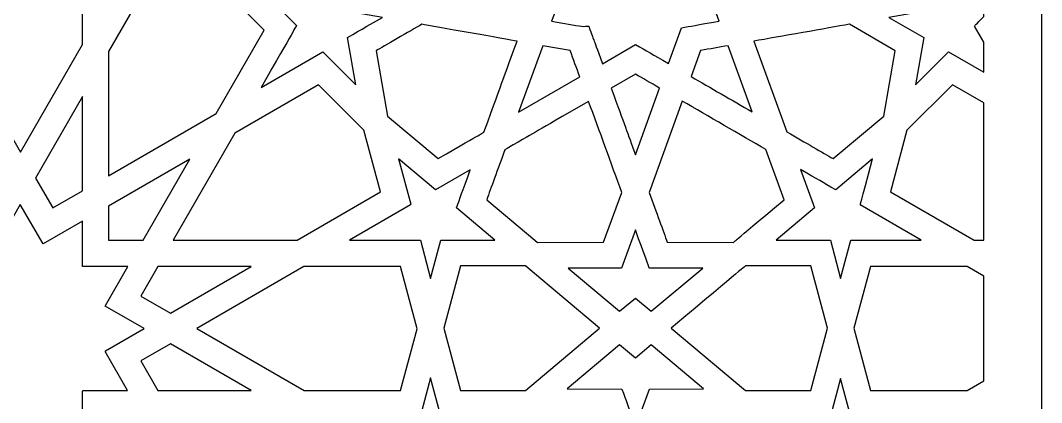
# Model space of a CAD drawing. Header units: millimetres. Extents: x -64 to 64, y -64 to 64.
# Drawn here: x 0 to 63.5, y -4.5 to 19.3 of the extents above; entities that cross this region are included whole.
import ezdxf

# ---------------------------------------------------------------- set-up
doc = ezdxf.new("R2010")
doc.units = ezdxf.units.MM
doc.header["$MEASUREMENT"] = 0
doc.layers.add('layer 1', color=7, linetype='Continuous')

msp = doc.modelspace()

# ---------------------------------------------------------------- linework, layer by layer
at = {"layer": 'layer 1', "color": 250}
for points, knots in [([(-63.5, 63.5), (-63.5, 63.5), (-63.5, -63.5), (-63.5, -63.5), (-63.5, -63.5), (-63.5, -63.5), (63.5, -63.5), (63.5, -63.5), (63.5, -63.5), (63.5, -63.5), (63.5, 63.5), (63.5, 63.5), (63.5, 63.5), (63.5, 63.5), (-63.5, 63.5), (-63.5, 63.5)], [0, 0, 0, 0, 0.2, 0.2, 0.2, 0.2, 0.4, 0.4, 0.4, 0.4, 0.6, 0.6, 0.6, 0.6, 1, 1, 1, 1]), ([(36.7072, 26.4513), (36.7072, 26.4513), (38.2372, 28.2727), (38.2372, 28.2727), (38.2372, 28.2727), (38.2372, 28.2727), (39.7633, 26.4516), (39.7633, 26.4516), (39.7633, 26.4516), (39.7633, 26.4516), (42.1033, 26.864), (42.1033, 26.864), (42.1033, 26.864), (42.1033, 26.6594), (42.1033, 24.9336), (42.1033, 24.5022), (42.1033, 24.5022), (42.1033, 24.5022), (44.1688, 23.3091), (44.1688, 23.3091), (44.1688, 23.3091), (43.8492, 22.9274), (43.7473, 22.8064), (42.6357, 21.4806), (42.6357, 21.4806), (42.6357, 21.4806), (43.4478, 19.2472), (43.4478, 19.2472), (43.4478, 19.2472), (42.012, 18.995), (41.6712, 18.9339), (41.1053, 18.8334), (41.1053, 18.8334), (41.1053, 18.8334), (40.2978, 16.613), (40.2978, 16.613), (40.2978, 16.613), (39.2984, 17.1905), (38.923, 17.4068), (38.2475, 17.7962), (38.2475, 17.7962), (38.2475, 17.7962), (36.1784, 16.6024), (36.1784, 16.6024), (36.1784, 16.6024), (35.4506, 18.6027), (35.7516, 17.78), (35.3342, 18.9265), (35.3342, 18.9265), (34.6989, 18.9265), (35.1585, 18.8708), (33.0249, 19.2469), (33.0249, 19.2469), (33.5513, 20.6915), (33.5816, 20.7758), (33.8381, 21.4806), (33.8381, 21.4806), (33.8377, 21.4813), (32.3123, 23.2996), (32.3123, 23.2996), (32.3123, 23.2996), (32.3123, 23.2996), (34.3683, 24.4881), (34.3683, 24.4881), (34.3683, 24.4881), (34.3683, 24.4881), (34.3683, 26.8651), (34.3683, 26.8651), (34.3683, 26.8651), (35.136, 26.7296), (36.25, 26.5321), (36.7072, 26.4513)], [0, 0, 0, 0, 0.0526316, 0.0526316, 0.0526316, 0.0526316, 0.1052632, 0.1052632, 0.1052632, 0.1052632, 0.1578947, 0.1578947, 0.1578947, 0.1578947, 0.2105263, 0.2105263, 0.2105263, 0.2105263, 0.2631579, 0.2631579, 0.2631579, 0.2631579, 0.3157895, 0.3157895, 0.3157895, 0.3157895, 0.3684211, 0.3684211, 0.3684211, 0.3684211, 0.4210526, 0.4210526, 0.4210526, 0.4210526, 0.4736842, 0.4736842, 0.4736842, 0.4736842, 0.5263158, 0.5263158, 0.5263158, 0.5263158, 0.5789474, 0.5789474, 0.5789474, 0.5789474, 0.6315789, 0.6315789, 0.6315789, 0.6315789, 0.6842105, 0.6842105, 0.6842105, 0.6842105, 0.7368421, 0.7368421, 0.7368421, 0.7368421, 0.7894737, 0.7894737, 0.7894737, 0.7894737, 0.8421053, 0.8421053, 0.8421053, 0.8421053, 0.8947368, 0.8947368, 0.8947368, 0.8947368, 1, 1, 1, 1]), ([(-0.0152, 11.1065), (-0.0152, 11.1065), (-3.8827, 17.805), (-3.8827, 17.805), (-3.8827, 17.805), (-3.8827, 17.805), (-3.8827, 23.7733), (-3.8827, 23.7733), (-3.8827, 23.7733), (-3.8827, 23.7733), (-0.0265, 24.8059), (-0.0265, 24.8059), (-0.0265, 24.8059), (-0.0265, 24.8059), (3.841, 23.7705), (3.841, 23.7705), (3.841, 23.7705), (3.841, 23.7705), (3.841, 17.7864), (3.841, 17.7864), (3.841, 17.7864), (3.841, 17.7864), (-0.0152, 11.1065), (-0.0152, 11.1065)], [0, 0, 0, 0, 0.1428571, 0.1428571, 0.1428571, 0.1428571, 0.2857143, 0.2857143, 0.2857143, 0.2857143, 0.4285714, 0.4285714, 0.4285714, 0.4285714, 0.5714286, 0.5714286, 0.5714286, 0.5714286, 0.7142857, 0.7142857, 0.7142857, 0.7142857, 1, 1, 1, 1]), ([(19.4712, 22.9884), (19.4712, 22.9884), (20.0138, 19.9178), (20.0138, 19.9178), (20.0138, 19.9178), (20.0138, 19.9178), (22.4952, 19.4804), (22.4952, 19.4804), (22.4952, 19.4804), (20.8481, 18.5293), (20.8657, 18.5395), (20.3292, 18.2287), (20.3292, 18.2287), (20.3292, 18.2287), (20.8474, 15.2866), (20.8474, 15.2866), (20.8474, 15.2866), (20.8474, 15.2866), (18.7928, 17.3426), (18.7928, 17.3426), (18.7928, 17.3426), (18.7928, 17.3426), (18.7921, 17.3426), (18.7921, 17.3426), (18.7921, 17.3426), (18.7921, 17.3426), (14.9454, 15.1222), (14.9454, 15.1222), (14.9454, 15.1222), (16.9912, 18.6806), (17.1566, 18.9787), (17.1566, 18.9787), (17.1566, 18.9787), (17.1566, 18.9787), (15.4185, 20.7158), (15.4185, 20.7158), (15.4185, 20.7158), (15.4185, 20.7158), (17.7916, 20.0794), (17.7916, 20.0794), (17.7916, 20.0794), (17.7916, 20.0794), (19.4712, 22.9884), (19.4712, 22.9884)], [0, 0, 0, 0, 0.0833333, 0.0833333, 0.0833333, 0.0833333, 0.1666667, 0.1666667, 0.1666667, 0.1666667, 0.25, 0.25, 0.25, 0.25, 0.3333333, 0.3333333, 0.3333333, 0.3333333, 0.4166667, 0.4166667, 0.4166667, 0.4166667, 0.5, 0.5, 0.5, 0.5, 0.5833333, 0.5833333, 0.5833333, 0.5833333, 0.6666667, 0.6666667, 0.6666667, 0.6666667, 0.75, 0.75, 0.75, 0.75, 0.8333333, 0.8333333, 0.8333333, 0.8333333, 1, 1, 1, 1]), ([(59.9006, 19.5397), (59.617, 19.2525), (59.3281, 18.9325), (59.3281, 18.9325), (59.3281, 18.9325), (59.3281, 18.9325), (59.9006, 17.9412), (59.9006, 17.9412), (59.9006, 17.9412), (59.9006, 17.9412), (59.9006, 16.0743), (59.9006, 16.0743), (59.9006, 16.0743), (59.9006, 16.0743), (57.7035, 17.3426), (57.7035, 17.3426), (57.7035, 17.3426), (57.7035, 17.3426), (57.7032, 17.3426), (57.7032, 17.3426), (57.7032, 17.3426), (57.7032, 17.3426), (55.6482, 15.2866), (55.6482, 15.2866), (55.6482, 15.2866), (55.6482, 15.2866), (56.1668, 18.2294), (56.1668, 18.2294), (56.1668, 18.2294), (56.1668, 18.2294), (53.9958, 19.4825), (53.9958, 19.4825), (53.9958, 19.4825), (53.9958, 19.4825), (56.46, 19.9175), (56.46, 19.9175), (56.46, 19.9175), (56.46, 19.9175), (57.0054, 23.005), (57.0054, 23.005), (57.0054, 23.005), (57.0054, 23.005), (58.6927, 20.0822), (58.6927, 20.0822), (58.6927, 20.0822), (58.6927, 20.0822), (59.9006, 20.4061), (59.9006, 20.4061), (59.9006, 20.4061), (59.9006, 20.4061), (59.9006, 19.5397), (59.9006, 19.5397)], [0, 0, 0, 0, 0.0714286, 0.0714286, 0.0714286, 0.0714286, 0.1428571, 0.1428571, 0.1428571, 0.1428571, 0.2142857, 0.2142857, 0.2142857, 0.2142857, 0.2857143, 0.2857143, 0.2857143, 0.2857143, 0.3571429, 0.3571429, 0.3571429, 0.3571429, 0.4285714, 0.4285714, 0.4285714, 0.4285714, 0.5, 0.5, 0.5, 0.5, 0.5714286, 0.5714286, 0.5714286, 0.5714286, 0.6428571, 0.6428571, 0.6428571, 0.6428571, 0.7142857, 0.7142857, 0.7142857, 0.7142857, 0.7857143, 0.7857143, 0.7857143, 0.7857143, 0.8571429, 0.8571429, 0.8571429, 0.8571429, 1, 1, 1, 1]), ([(12.1514, 13.5089), (12.1514, 13.5089), (5.4525, 9.6418), (5.4525, 9.6418), (5.4525, 9.6418), (5.4525, 9.6418), (5.4525, 17.3503), (5.4525, 17.3503), (5.4525, 17.3503), (5.4525, 17.3503), (8.4466, 22.5365), (8.4466, 22.5365), (8.4466, 22.5365), (8.4466, 22.5365), (12.3141, 21.4993), (12.3141, 21.4993), (12.3141, 21.4993), (12.3141, 21.4993), (15.1359, 18.6789), (15.1359, 18.6789), (15.1359, 18.6789), (15.1359, 18.6789), (12.1514, 13.5089), (12.1514, 13.5089)], [0, 0, 0, 0, 0.1428571, 0.1428571, 0.1428571, 0.1428571, 0.2857143, 0.2857143, 0.2857143, 0.2857143, 0.4285714, 0.4285714, 0.4285714, 0.4285714, 0.5714286, 0.5714286, 0.5714286, 0.5714286, 0.7142857, 0.7142857, 0.7142857, 0.7142857, 1, 1, 1, 1]), ([(24.947, 19.0482), (25.6046, 18.9318), (30.3354, 18.0968), (30.8684, 18.0026), (30.8684, 18.0026), (30.8684, 18.0026), (30.8681, 18.0023), (30.8681, 18.0023), (30.8681, 18.0023), (30.8681, 18.0023), (30.8688, 18.0023), (30.8688, 18.0023), (30.8688, 18.0023), (29.7106, 14.8181), (30.1689, 16.0782), (28.8117, 12.3486), (28.8117, 12.3486), (28.5888, 12.2188), (28.9687, 12.4386), (25.9666, 10.7061), (25.9666, 10.7061), (25.9666, 10.7061), (22.8131, 13.3509), (22.8131, 13.3509), (22.8131, 13.3509), (22.8131, 13.3509), (22.0987, 17.4043), (22.0987, 17.4043), (22.0987, 17.4043), (22.5457, 17.6622), (24.2136, 18.6253), (24.947, 19.0482)], [0, 0, 0, 0, 0.1111111, 0.1111111, 0.1111111, 0.1111111, 0.2222222, 0.2222222, 0.2222222, 0.2222222, 0.3333333, 0.3333333, 0.3333333, 0.3333333, 0.4444444, 0.4444444, 0.4444444, 0.4444444, 0.5555556, 0.5555556, 0.5555556, 0.5555556, 0.6666667, 0.6666667, 0.6666667, 0.6666667, 0.7777778, 0.7777778, 0.7777778, 0.7777778, 1, 1, 1, 1]), ([(50.5294, 10.7065), (49.8662, 11.0892), (48.8417, 11.6805), (47.655, 12.3649), (47.655, 12.3649), (47.655, 12.3649), (45.6029, 18.0026), (45.6029, 18.0026), (45.6029, 18.0026), (47.1473, 18.2753), (50.1777, 18.8098), (51.5444, 19.0504), (51.5444, 19.0504), (51.5444, 19.0504), (51.5444, 19.05), (51.5444, 19.05), (51.5444, 19.05), (51.5444, 19.05), (51.5447, 19.05), (51.5447, 19.05), (51.5447, 19.05), (51.5447, 19.05), (54.3969, 17.4039), (54.3969, 17.4039), (54.3969, 17.4039), (54.3969, 17.4039), (53.6825, 13.3509), (53.6825, 13.3509), (53.6825, 13.3509), (53.6825, 13.3509), (50.5294, 10.7065), (50.5294, 10.7065)], [0, 0, 0, 0, 0.1111111, 0.1111111, 0.1111111, 0.1111111, 0.2222222, 0.2222222, 0.2222222, 0.2222222, 0.3333333, 0.3333333, 0.3333333, 0.3333333, 0.4444444, 0.4444444, 0.4444444, 0.4444444, 0.5555556, 0.5555556, 0.5555556, 0.5555556, 0.6666667, 0.6666667, 0.6666667, 0.6666667, 0.7777778, 0.7777778, 0.7777778, 0.7777778, 1, 1, 1, 1]), ([(34.7708, 15.79), (34.7708, 15.79), (30.9679, 13.595), (30.9679, 13.595), (30.9679, 13.595), (30.9679, 13.595), (32.469, 17.7204), (32.469, 17.7204), (32.469, 17.7204), (32.469, 17.7204), (34.1796, 17.4188), (34.1796, 17.4188), (34.1796, 17.4188), (34.3849, 16.8518), (34.569, 16.347), (34.7712, 15.7903), (34.7712, 15.7903), (34.7712, 15.7903), (34.7708, 15.7903), (34.7708, 15.7903), (34.7708, 15.7903), (34.7708, 15.7903), (34.7708, 15.79), (34.7708, 15.79)], [0, 0, 0, 0, 0.1428571, 0.1428571, 0.1428571, 0.1428571, 0.2857143, 0.2857143, 0.2857143, 0.2857143, 0.4285714, 0.4285714, 0.4285714, 0.4285714, 0.5714286, 0.5714286, 0.5714286, 0.5714286, 0.7142857, 0.7142857, 0.7142857, 0.7142857, 1, 1, 1, 1]), ([(41.7047, 15.8002), (41.7047, 15.8002), (42.2935, 17.4195), (42.2935, 17.4195), (42.2935, 17.4195), (42.8787, 17.5228), (43.4266, 17.6191), (44.0027, 17.7204), (44.0027, 17.7204), (44.0027, 17.7204), (44.003, 17.7197), (44.003, 17.7197), (44.003, 17.7197), (44.003, 17.7197), (44.003, 17.7197), (44.003, 17.7197), (44.003, 17.7197), (44.003, 17.7197), (45.4992, 13.6095), (45.4992, 13.6095), (45.4992, 13.6095), (44.2182, 14.3492), (42.8946, 15.1137), (41.7047, 15.8002)], [0, 0, 0, 0, 0.1428571, 0.1428571, 0.1428571, 0.1428571, 0.2857143, 0.2857143, 0.2857143, 0.2857143, 0.4285714, 0.4285714, 0.4285714, 0.4285714, 0.5714286, 0.5714286, 0.5714286, 0.5714286, 0.7142857, 0.7142857, 0.7142857, 0.7142857, 1, 1, 1, 1]), ([(38.2362, 10.9474), (37.7179, 12.3709), (37.5909, 12.7201), (36.7337, 15.0756), (36.7337, 15.0756), (36.7337, 15.0756), (38.2478, 15.9491), (38.2478, 15.9491), (38.2478, 15.9491), (38.6733, 15.7039), (39.1802, 15.4111), (39.7422, 15.0862), (39.7422, 15.0862), (39.7422, 15.0862), (38.2362, 10.9474), (38.2362, 10.9474)], [0, 0, 0, 0, 0.2, 0.2, 0.2, 0.2, 0.4, 0.4, 0.4, 0.4, 0.6, 0.6, 0.6, 0.6, 1, 1, 1, 1]), ([(22.376, 8.6325), (22.376, 8.6325), (17.1898, 5.6384), (17.1898, 5.6384), (17.1898, 5.6384), (17.1898, 5.6384), (9.4707, 5.6384), (9.4707, 5.6384), (9.4707, 5.6384), (9.4707, 5.6384), (13.3121, 12.2922), (13.3121, 12.2922), (13.3121, 12.2922), (13.3121, 12.2922), (18.5177, 15.2975), (18.5177, 15.2975), (18.5177, 15.2975), (18.5177, 15.2975), (21.348, 12.4658), (21.348, 12.4658), (21.348, 12.4658), (21.348, 12.4658), (22.376, 8.6325), (22.376, 8.6325)], [0, 0, 0, 0, 0.1428571, 0.1428571, 0.1428571, 0.1428571, 0.2857143, 0.2857143, 0.2857143, 0.2857143, 0.4285714, 0.4285714, 0.4285714, 0.4285714, 0.5714286, 0.5714286, 0.5714286, 0.5714286, 0.7142857, 0.7142857, 0.7142857, 0.7142857, 1, 1, 1, 1]), ([(59.9006, 5.6384), (59.9006, 5.6384), (59.3058, 5.6384), (59.3058, 5.6384), (59.3058, 5.6384), (59.3058, 5.6384), (54.1006, 8.6434), (54.1006, 8.6434), (54.1006, 8.6434), (54.1006, 8.6434), (55.1258, 12.4658), (55.1258, 12.4658), (55.1258, 12.4658), (55.1258, 12.4658), (57.9561, 15.2975), (57.9561, 15.2975), (57.9561, 15.2975), (57.9561, 15.2975), (59.9006, 14.175), (59.9006, 14.175), (59.9006, 14.175), (59.9006, 14.175), (59.9006, 5.6384), (59.9006, 5.6384)], [0, 0, 0, 0, 0.1428571, 0.1428571, 0.1428571, 0.1428571, 0.2857143, 0.2857143, 0.2857143, 0.2857143, 0.4285714, 0.4285714, 0.4285714, 0.4285714, 0.5714286, 0.5714286, 0.5714286, 0.5714286, 0.7142857, 0.7142857, 0.7142857, 0.7142857, 1, 1, 1, 1]), ([(3.841, 14.5591), (3.841, 14.5591), (3.841, 8.7118), (3.841, 8.7118), (3.841, 8.7118), (3.841, 8.7118), (1.9854, 7.6408), (1.9854, 7.6408), (1.9854, 7.6408), (1.9854, 7.6408), (0.9162, 9.4929), (0.9162, 9.4929), (0.9162, 9.4929), (0.9162, 9.4929), (3.841, 14.5591), (3.841, 14.5591)], [0, 0, 0, 0, 0.2, 0.2, 0.2, 0.2, 0.4, 0.4, 0.4, 0.4, 0.6, 0.6, 0.6, 0.6, 1, 1, 1, 1]), ([(31.9797, 5.6384), (31.9797, 5.6384), (31.9772, 5.6384), (31.9772, 5.6384), (31.9772, 5.6384), (31.9772, 5.6384), (28.9856, 8.1492), (28.9856, 8.1492), (28.9856, 8.1492), (29.246, 8.8664), (29.6492, 9.9727), (30.1173, 11.2557), (30.1173, 11.2557), (30.1173, 11.2557), (30.2648, 11.3415), (30.2648, 11.3415), (30.2648, 11.3415), (30.2648, 11.3415), (30.2648, 11.3415), (30.2648, 11.3415), (30.2648, 11.3415), (32.3755, 12.5599), (31.6671, 12.1511), (35.3265, 14.2635), (35.3265, 14.2635), (35.983, 12.4608), (36.7323, 10.4017), (37.3846, 8.6078), (37.3846, 8.6078), (37.3846, 8.6078), (37.3846, 8.6074), (37.3846, 8.6074), (37.3846, 8.6074), (37.3846, 8.6074), (36.2557, 5.504), (36.2557, 5.504), (36.2557, 5.504), (36.2557, 5.504), (32.1419, 5.5023), (32.1419, 5.5023), (32.1419, 5.5023), (32.1419, 5.5023), (31.9797, 5.6384), (31.9797, 5.6384)], [0, 0, 0, 0, 0.0833333, 0.0833333, 0.0833333, 0.0833333, 0.1666667, 0.1666667, 0.1666667, 0.1666667, 0.25, 0.25, 0.25, 0.25, 0.3333333, 0.3333333, 0.3333333, 0.3333333, 0.4166667, 0.4166667, 0.4166667, 0.4166667, 0.5, 0.5, 0.5, 0.5, 0.5833333, 0.5833333, 0.5833333, 0.5833333, 0.6666667, 0.6666667, 0.6666667, 0.6666667, 0.75, 0.75, 0.75, 0.75, 0.8333333, 0.8333333, 0.8333333, 0.8333333, 1, 1, 1, 1]), ([(44.3276, 5.5023), (44.3276, 5.5023), (40.2181, 5.504), (40.2181, 5.504), (40.2181, 5.504), (39.9574, 6.2209), (39.5545, 7.3261), (39.0871, 8.6081), (39.0871, 8.6081), (39.0871, 8.6081), (41.1487, 14.2727), (41.1487, 14.2727), (41.1487, 14.2727), (41.1487, 14.2727), (41.1491, 14.2727), (41.1491, 14.2727), (41.1491, 14.2727), (41.1491, 14.2727), (41.1494, 14.2737), (41.1494, 14.2737), (41.1494, 14.2737), (42.7486, 13.3509), (44.759, 12.1899), (46.3508, 11.2702), (46.3508, 11.2702), (46.3508, 11.2702), (46.3508, 11.2698), (46.3508, 11.2698), (46.3508, 11.2698), (46.3508, 11.2698), (47.4874, 8.1485), (47.4874, 8.1485), (47.4874, 8.1485), (43.9981, 5.2201), (44.5202, 5.6638), (44.3276, 5.5023)], [0, 0, 0, 0, 0.1, 0.1, 0.1, 0.1, 0.2, 0.2, 0.2, 0.2, 0.3, 0.3, 0.3, 0.3, 0.4, 0.4, 0.4, 0.4, 0.5, 0.5, 0.5, 0.5, 0.6, 0.6, 0.6, 0.6, 0.7, 0.7, 0.7, 0.7, 0.8, 0.8, 0.8, 0.8, 1, 1, 1, 1]), ([(10.5177, 10.6793), (10.5177, 10.6793), (7.6077, 5.6384), (7.6077, 5.6384), (7.6077, 5.6384), (7.3459, 5.6384), (5.7143, 5.6384), (5.4525, 5.6384), (5.4525, 5.6384), (5.4525, 5.6384), (5.4525, 7.7548), (5.4525, 7.7548), (5.4525, 7.7548), (5.4525, 7.7548), (10.5177, 10.6793), (10.5177, 10.6793)], [0, 0, 0, 0, 0.2, 0.2, 0.2, 0.2, 0.4, 0.4, 0.4, 0.4, 0.6, 0.6, 0.6, 0.6, 1, 1, 1, 1]), ([(24.2397, 7.8606), (24.2397, 7.8606), (24.2598, 7.8722), (24.2598, 7.8722), (24.2598, 7.8722), (24.2598, 7.8722), (23.5066, 10.6811), (23.5066, 10.6811), (23.5066, 10.6811), (23.5066, 10.6811), (25.7962, 8.7609), (25.7962, 8.7609), (25.7962, 8.7609), (25.7962, 8.7609), (27.9605, 10.0097), (27.9605, 10.0097), (27.9605, 10.0097), (27.4278, 8.5475), (27.3413, 8.3072), (27.1011, 7.6422), (27.1011, 7.6422), (27.1011, 7.6422), (29.4887, 5.6384), (29.4887, 5.6384), (29.4887, 5.6384), (29.4887, 5.6384), (26.1292, 5.6384), (26.1292, 5.6384), (26.1292, 5.6384), (26.1292, 5.6384), (25.4938, 3.2643), (25.4938, 3.2643), (25.4938, 3.2643), (25.4938, 3.2643), (24.8581, 5.6384), (24.8581, 5.6384), (24.8581, 5.6384), (24.3074, 5.6384), (21.0093, 5.6384), (20.4586, 5.6384), (20.4586, 5.6384), (20.4586, 5.6384), (24.2485, 7.8264), (24.2485, 7.8264), (24.2485, 7.8264), (24.2485, 7.8264), (24.2397, 7.8606), (24.2397, 7.8606)], [0, 0, 0, 0, 0.0769231, 0.0769231, 0.0769231, 0.0769231, 0.1538462, 0.1538462, 0.1538462, 0.1538462, 0.2307692, 0.2307692, 0.2307692, 0.2307692, 0.3076923, 0.3076923, 0.3076923, 0.3076923, 0.3846154, 0.3846154, 0.3846154, 0.3846154, 0.4615385, 0.4615385, 0.4615385, 0.4615385, 0.5384615, 0.5384615, 0.5384615, 0.5384615, 0.6153846, 0.6153846, 0.6153846, 0.6153846, 0.6923077, 0.6923077, 0.6923077, 0.6923077, 0.7692308, 0.7692308, 0.7692308, 0.7692308, 0.8461538, 0.8461538, 0.8461538, 0.8461538, 1, 1, 1, 1]), ([(51.6378, 5.6384), (51.6378, 5.6384), (51.0021, 3.2639), (51.0021, 3.2639), (51.0021, 3.2639), (51.0021, 3.2639), (50.3664, 5.6384), (50.3664, 5.6384), (50.3664, 5.6384), (50.3664, 5.6384), (46.9851, 5.6384), (46.9851, 5.6384), (46.9851, 5.6384), (46.9851, 5.6384), (49.3737, 7.6433), (49.3737, 7.6433), (49.3737, 7.6433), (49.3737, 7.6433), (48.5059, 10.027), (48.5059, 10.027), (48.5059, 10.027), (49.657, 9.3631), (49.802, 9.2788), (50.6991, 8.7609), (50.6991, 8.7609), (50.6991, 8.7609), (52.9893, 10.6814), (52.9893, 10.6814), (52.9893, 10.6814), (52.2249, 7.832), (52.2249, 7.8264), (52.2249, 7.8264), (52.2249, 7.8264), (52.2249, 7.8264), (56.0148, 5.6384), (56.0148, 5.6384), (56.0148, 5.6384), (55.4909, 5.6384), (52.1628, 5.6384), (51.6378, 5.6384)], [0, 0, 0, 0, 0.0909091, 0.0909091, 0.0909091, 0.0909091, 0.1818182, 0.1818182, 0.1818182, 0.1818182, 0.2727273, 0.2727273, 0.2727273, 0.2727273, 0.3636364, 0.3636364, 0.3636364, 0.3636364, 0.4545455, 0.4545455, 0.4545455, 0.4545455, 0.5454545, 0.5454545, 0.5454545, 0.5454545, 0.6363636, 0.6363636, 0.6363636, 0.6363636, 0.7272727, 0.7272727, 0.7272727, 0.7272727, 0.8181818, 0.8181818, 0.8181818, 0.8181818, 1, 1, 1, 1]), ([(1.3998, -5.1139), (1.3797, -5.1474), (1.591, -4.783), (-0.0152, -7.5636), (-0.0152, -7.5636), (-0.0152, -7.5636), (-1.4298, -5.1139), (-1.4298, -5.1139), (-1.4298, -5.1139), (-1.4298, -5.1139), (-1.4302, -5.1142), (-1.4302, -5.1142), (-1.4302, -5.1142), (-1.4302, -5.1142), (-1.4302, -5.1139), (-1.4302, -5.1139), (-1.4302, -5.1139), (-1.4302, -5.1139), (-3.8827, -6.5285), (-3.8827, -6.5285), (-3.8827, -6.5285), (-3.8827, -6.5285), (-3.8827, -3.6968), (-3.8827, -3.6968), (-3.8827, -3.6968), (-4.2365, -3.6968), (-6.3514, -3.6968), (-6.6996, -3.6968), (-6.6996, -3.6968), (-6.6996, -3.6968), (-5.3111, -1.2898), (-5.3111, -1.2898), (-5.3111, -1.2898), (-5.3111, -1.2898), (-5.3224, -1.2831), (-5.3224, -1.2831), (-5.3224, -1.2831), (-5.3224, -1.2831), (-5.2998, -1.2439), (-5.2998, -1.2439), (-5.2998, -1.2439), (-5.2998, -1.2439), (-7.7163, 0.1513), (-7.7163, 0.1513), (-7.7163, 0.1513), (-7.7163, 0.1513), (-5.3111, 1.5399), (-5.3111, 1.5399), (-5.3111, 1.5399), (-5.3111, 1.5399), (-5.328, 1.5695), (-5.328, 1.5695), (-5.328, 1.5695), (-5.328, 1.5695), (-5.2998, 1.5857), (-5.2998, 1.5857), (-5.2998, 1.5857), (-5.2998, 1.5857), (-6.6883, 3.9927), (-6.6883, 3.9927), (-6.6883, 3.9927), (-6.6883, 3.9927), (-3.894, 3.9927), (-3.894, 3.9927), (-3.894, 3.9927), (-3.894, 3.9927), (-3.894, 4.0386), (-3.894, 4.0386), (-3.894, 4.0386), (-3.8894, 4.0386), (-3.8869, 4.0386), (-3.8827, 4.0386), (-3.8827, 4.0386), (-3.8827, 4.0386), (-3.8827, 6.8185), (-3.8827, 6.8185), (-3.8827, 6.8185), (-3.8827, 6.8185), (-1.4411, 5.4098), (-1.4411, 5.4098), (-1.4411, 5.4098), (-1.4411, 5.4098), (-0.0265, 7.8602), (-0.0265, 7.8602), (-0.0265, 7.8602), (-0.0265, 7.8602), (1.3885, 5.4098), (1.3885, 5.4098), (1.3885, 5.4098), (1.3885, 5.4098), (3.841, 6.8248), (3.841, 6.8248), (3.841, 6.8248), (3.841, 6.8248), (3.841, 3.9927), (3.841, 3.9927), (3.841, 3.9927), (3.841, 3.9927), (6.658, 3.9927), (6.658, 3.9927), (6.658, 3.9927), (6.658, 3.9927), (5.2694, 1.5857), (5.2694, 1.5857), (5.2694, 1.5857), (5.2694, 1.5857), (5.2807, 1.579), (5.2807, 1.579), (5.2807, 1.579), (5.2807, 1.579), (5.2585, 1.5399), (5.2585, 1.5399), (5.2585, 1.5399), (5.2585, 1.5399), (7.6747, 0.145), (7.6747, 0.145), (7.6747, 0.145), (7.6747, 0.145), (5.2694, -1.2439), (5.2694, -1.2439), (5.2694, -1.2439), (5.2694, -1.2439), (5.2864, -1.2735), (5.2864, -1.2735), (5.2864, -1.2735), (5.2864, -1.2735), (5.2585, -1.2898), (5.2585, -1.2898), (5.2585, -1.2898), (5.2585, -1.2898), (6.647, -3.6968), (6.647, -3.6968), (6.647, -3.6968), (6.301, -3.6968), (4.1998, -3.6968), (3.852, -3.6968), (3.852, -3.6968), (3.852, -3.6968), (3.852, -3.7423), (3.852, -3.7423), (3.852, -3.7423), (3.852, -3.7423), (3.841, -3.7423), (3.841, -3.7423), (3.841, -3.7423), (3.841, -3.7423), (3.841, -6.5225), (3.841, -6.5225), (3.841, -6.5225), (3.841, -6.5225), (1.3998, -5.1139), (1.3998, -5.1139)], [0, 0, 0, 0, 0.025641, 0.025641, 0.025641, 0.025641, 0.0512821, 0.0512821, 0.0512821, 0.0512821, 0.0769231, 0.0769231, 0.0769231, 0.0769231, 0.1025641, 0.1025641, 0.1025641, 0.1025641, 0.1282051, 0.1282051, 0.1282051, 0.1282051, 0.1538462, 0.1538462, 0.1538462, 0.1538462, 0.1794872, 0.1794872, 0.1794872, 0.1794872, 0.2051282, 0.2051282, 0.2051282, 0.2051282, 0.2307692, 0.2307692, 0.2307692, 0.2307692, 0.2564103, 0.2564103, 0.2564103, 0.2564103, 0.2820513, 0.2820513, 0.2820513, 0.2820513, 0.3076923, 0.3076923, 0.3076923, 0.3076923, 0.3333333, 0.3333333, 0.3333333, 0.3333333, 0.3589744, 0.3589744, 0.3589744, 0.3589744, 0.3846154, 0.3846154, 0.3846154, 0.3846154, 0.4102564, 0.4102564, 0.4102564, 0.4102564, 0.4358974, 0.4358974, 0.4358974, 0.4358974, 0.4615385, 0.4615385, 0.4615385, 0.4615385, 0.4871795, 0.4871795, 0.4871795, 0.4871795, 0.5128205, 0.5128205, 0.5128205, 0.5128205, 0.5384615, 0.5384615, 0.5384615, 0.5384615, 0.5641026, 0.5641026, 0.5641026, 0.5641026, 0.5897436, 0.5897436, 0.5897436, 0.5897436, 0.6153846, 0.6153846, 0.6153846, 0.6153846, 0.6410256, 0.6410256, 0.6410256, 0.6410256, 0.6666667, 0.6666667, 0.6666667, 0.6666667, 0.6923077, 0.6923077, 0.6923077, 0.6923077, 0.7179487, 0.7179487, 0.7179487, 0.7179487, 0.7435897, 0.7435897, 0.7435897, 0.7435897, 0.7692308, 0.7692308, 0.7692308, 0.7692308, 0.7948718, 0.7948718, 0.7948718, 0.7948718, 0.8205128, 0.8205128, 0.8205128, 0.8205128, 0.8461538, 0.8461538, 0.8461538, 0.8461538, 0.8717949, 0.8717949, 0.8717949, 0.8717949, 0.8974359, 0.8974359, 0.8974359, 0.8974359, 0.9230769, 0.9230769, 0.9230769, 0.9230769, 0.9487179, 0.9487179, 0.9487179, 0.9487179, 1, 1, 1, 1]), ([(38.2341, 2.0415), (38.2341, 2.0415), (37.2502, 1.2153), (37.2502, 1.2153), (37.2502, 1.2153), (37.2502, 1.2153), (34.0473, 3.9031), (34.0473, 3.9031), (34.0473, 3.9031), (34.0473, 3.9031), (37.3761, 3.9045), (37.3761, 3.9045), (37.3761, 3.9045), (37.3761, 3.9045), (38.2365, 6.2703), (38.2365, 6.2703), (38.2365, 6.2703), (38.8243, 4.6577), (38.9019, 4.4415), (39.0966, 3.9045), (39.0966, 3.9045), (39.0966, 3.9045), (42.4219, 3.9031), (42.4219, 3.9031), (42.4219, 3.9031), (42.4219, 3.9031), (39.218, 1.2153), (39.218, 1.2153), (39.218, 1.2153), (39.218, 1.2153), (38.2341, 2.0415), (38.2341, 2.0415)], [0, 0, 0, 0, 0.1111111, 0.1111111, 0.1111111, 0.1111111, 0.2222222, 0.2222222, 0.2222222, 0.2222222, 0.3333333, 0.3333333, 0.3333333, 0.3333333, 0.4444444, 0.4444444, 0.4444444, 0.4444444, 0.5555556, 0.5555556, 0.5555556, 0.5555556, 0.6666667, 0.6666667, 0.6666667, 0.6666667, 0.7777778, 0.7777778, 0.7777778, 0.7777778, 1, 1, 1, 1]), ([(7.4658, 2.165), (7.4658, 2.165), (8.5206, 3.9927), (8.5206, 3.9927), (8.5206, 3.9927), (8.5206, 3.9927), (14.3394, 3.9927), (14.3394, 3.9927), (14.3394, 3.9927), (14.3394, 3.9927), (9.3197, 1.0947), (9.3197, 1.0947), (9.3197, 1.0947), (9.3197, 1.0947), (7.4658, 2.165), (7.4658, 2.165)], [0, 0, 0, 0, 0.2, 0.2, 0.2, 0.2, 0.4, 0.4, 0.4, 0.4, 0.6, 0.6, 0.6, 0.6, 1, 1, 1, 1]), ([(10.9538, 0.1513), (10.9538, 0.1513), (17.6078, 3.9927), (17.6078, 3.9927), (17.6078, 3.9927), (17.6078, 3.9927), (23.6188, 3.9927), (23.6188, 3.9927), (23.6188, 3.9927), (23.6188, 3.9927), (24.6539, 0.1277), (24.6539, 0.1277), (24.6539, 0.1277), (24.6539, 0.1277), (23.6298, -3.6968), (23.6298, -3.6968), (23.6298, -3.6968), (23.6298, -3.6968), (17.6191, -3.6968), (17.6191, -3.6968), (17.6191, -3.6968), (17.6191, -3.6968), (10.9538, 0.1513), (10.9538, 0.1513)], [0, 0, 0, 0, 0.1428571, 0.1428571, 0.1428571, 0.1428571, 0.2857143, 0.2857143, 0.2857143, 0.2857143, 0.4285714, 0.4285714, 0.4285714, 0.4285714, 0.5714286, 0.5714286, 0.5714286, 0.5714286, 0.7142857, 0.7142857, 0.7142857, 0.7142857, 1, 1, 1, 1]), ([(27.3572, -3.6968), (27.3572, -3.6968), (26.3218, 0.1697), (26.3218, 0.1697), (26.3218, 0.1697), (26.3218, 0.1697), (26.3222, 0.1707), (26.3222, 0.1707), (26.3222, 0.1707), (26.3222, 0.1707), (26.3218, 0.1718), (26.3218, 0.1718), (26.3218, 0.1718), (26.3218, 0.1718), (27.3572, 4.0386), (27.3572, 4.0386), (27.3572, 4.0386), (27.3572, 4.0386), (31.3948, 4.0386), (31.3948, 4.0386), (31.3948, 4.0386), (31.3948, 4.0386), (31.5574, 3.9021), (31.5574, 3.9021), (31.5574, 3.9021), (31.5574, 3.9021), (31.5602, 3.9021), (31.5602, 3.9021), (31.5602, 3.9021), (31.5602, 3.9021), (36.0056, 0.1707), (36.0056, 0.1707), (36.0056, 0.1707), (36.0056, 0.1707), (31.3976, -3.6968), (31.3976, -3.6968), (31.3976, -3.6968), (31.3976, -3.6968), (27.3572, -3.6968), (27.3572, -3.6968)], [0, 0, 0, 0, 0.0909091, 0.0909091, 0.0909091, 0.0909091, 0.1818182, 0.1818182, 0.1818182, 0.1818182, 0.2727273, 0.2727273, 0.2727273, 0.2727273, 0.3636364, 0.3636364, 0.3636364, 0.3636364, 0.4545455, 0.4545455, 0.4545455, 0.4545455, 0.5454545, 0.5454545, 0.5454545, 0.5454545, 0.6363636, 0.6363636, 0.6363636, 0.6363636, 0.7272727, 0.7272727, 0.7272727, 0.7272727, 0.8181818, 0.8181818, 0.8181818, 0.8181818, 1, 1, 1, 1]), ([(50.1742, 0.17), (50.1742, 0.17), (49.1388, -3.6968), (49.1388, -3.6968), (49.1388, -3.6968), (49.1388, -3.6968), (45.0723, -3.6968), (45.0723, -3.6968), (45.0723, -3.6968), (45.0723, -3.6968), (40.4622, 0.1707), (40.4622, 0.1707), (40.4622, 0.1707), (44.9629, 3.9469), (45.0787, 4.0386), (45.0787, 4.0386), (45.0787, 4.0386), (45.0787, 4.0386), (49.1384, 4.0386), (49.1384, 4.0386), (49.1384, 4.0386), (49.1384, 4.0386), (50.1742, 0.1715), (50.1742, 0.1715), (50.1742, 0.1715), (50.1742, 0.1715), (50.1738, 0.1707), (50.1738, 0.1707), (50.1738, 0.1707), (50.1738, 0.1707), (50.1742, 0.17), (50.1742, 0.17)], [0, 0, 0, 0, 0.1111111, 0.1111111, 0.1111111, 0.1111111, 0.2222222, 0.2222222, 0.2222222, 0.2222222, 0.3333333, 0.3333333, 0.3333333, 0.3333333, 0.4444444, 0.4444444, 0.4444444, 0.4444444, 0.5555556, 0.5555556, 0.5555556, 0.5555556, 0.6666667, 0.6666667, 0.6666667, 0.6666667, 0.7777778, 0.7777778, 0.7777778, 0.7777778, 1, 1, 1, 1]), ([(59.9006, -3.1055), (59.9006, -3.1055), (58.8765, -3.6968), (58.8765, -3.6968), (58.8765, -3.6968), (58.8765, -3.6968), (52.8659, -3.6968), (52.8659, -3.6968), (52.8659, -3.6968), (52.8659, -3.6968), (51.8308, 0.1693), (51.8308, 0.1693), (51.8308, 0.1693), (51.8308, 0.1693), (52.8546, 3.9927), (52.8546, 3.9927), (52.8546, 3.9927), (52.8546, 3.9927), (58.8656, 3.9927), (58.8656, 3.9927), (58.8656, 3.9927), (58.8656, 3.9927), (59.9006, 3.3951), (59.9006, 3.3951), (59.9006, 3.3951), (59.9006, 3.3951), (59.9006, -3.1055), (59.9006, -3.1055)], [0, 0, 0, 0, 0.125, 0.125, 0.125, 0.125, 0.25, 0.25, 0.25, 0.25, 0.375, 0.375, 0.375, 0.375, 0.5, 0.5, 0.5, 0.5, 0.625, 0.625, 0.625, 0.625, 0.75, 0.75, 0.75, 0.75, 1, 1, 1, 1]), ([(7.4718, -1.8591), (7.4718, -1.8591), (9.3084, -0.7987), (9.3084, -0.7987), (9.3084, -0.7987), (9.3084, -0.7987), (14.3288, -3.6968), (14.3288, -3.6968), (14.3288, -3.6968), (14.3288, -3.6968), (8.5319, -3.6968), (8.5319, -3.6968), (8.5319, -3.6968), (8.5319, -3.6968), (7.4718, -1.8591), (7.4718, -1.8591)], [0, 0, 0, 0, 0.2, 0.2, 0.2, 0.2, 0.4, 0.4, 0.4, 0.4, 0.6, 0.6, 0.6, 0.6, 1, 1, 1, 1]), ([(38.2482, -5.9771), (37.7483, -4.6062), (37.6643, -4.3734), (37.3877, -3.6114), (37.3877, -3.6114), (37.3877, -3.6114), (33.9891, -3.61), (33.9891, -3.61), (33.9891, -3.61), (33.9891, -3.61), (37.2502, -0.8735), (37.2502, -0.8735), (37.2502, -0.8735), (37.2502, -0.8735), (38.2341, -1.6993), (38.2341, -1.6993), (38.2341, -1.6993), (38.2341, -1.6993), (39.218, -0.8735), (39.218, -0.8735), (39.218, -0.8735), (39.218, -0.8735), (42.4801, -3.61), (42.4801, -3.61), (42.4801, -3.61), (42.4801, -3.61), (39.1082, -3.6114), (39.1082, -3.6114), (39.1082, -3.6114), (39.1082, -3.6114), (38.2482, -5.9771), (38.2482, -5.9771)], [0, 0, 0, 0, 0.1111111, 0.1111111, 0.1111111, 0.1111111, 0.2222222, 0.2222222, 0.2222222, 0.2222222, 0.3333333, 0.3333333, 0.3333333, 0.3333333, 0.4444444, 0.4444444, 0.4444444, 0.4444444, 0.5555556, 0.5555556, 0.5555556, 0.5555556, 0.6666667, 0.6666667, 0.6666667, 0.6666667, 0.7777778, 0.7777778, 0.7777778, 0.7777778, 1, 1, 1, 1]), ([(27.9788, -9.7342), (26.7758, -9.0399), (26.676, -8.9821), (25.7852, -8.4681), (25.7852, -8.4681), (25.7852, -8.4681), (23.4939, -10.3897), (23.4939, -10.3897), (23.4939, -10.3897), (24.2598, -7.535), (24.2598, -7.5304), (24.2598, -7.5304), (24.2598, -7.5304), (24.2598, -7.5304), (20.4696, -5.3421), (20.4696, -5.3421), (20.4696, -5.3421), (20.4696, -5.3421), (24.8465, -5.3421), (24.8465, -5.3421), (24.8465, -5.3421), (24.8465, -5.3421), (25.4942, -2.9238), (25.4942, -2.9238), (25.4942, -2.9238), (25.4942, -2.9238), (26.1295, -5.2966), (26.1295, -5.2966), (26.1295, -5.2966), (26.1295, -5.2966), (29.5582, -5.2966), (29.5582, -5.2966), (29.5582, -5.2966), (29.5582, -5.2966), (27.111, -7.3501), (27.111, -7.3501), (27.111, -7.3501), (27.111, -7.3501), (27.9788, -9.7342), (27.9788, -9.7342)], [0, 0, 0, 0, 0.0909091, 0.0909091, 0.0909091, 0.0909091, 0.1818182, 0.1818182, 0.1818182, 0.1818182, 0.2727273, 0.2727273, 0.2727273, 0.2727273, 0.3636364, 0.3636364, 0.3636364, 0.3636364, 0.4545455, 0.4545455, 0.4545455, 0.4545455, 0.5454545, 0.5454545, 0.5454545, 0.5454545, 0.6363636, 0.6363636, 0.6363636, 0.6363636, 0.7272727, 0.7272727, 0.7272727, 0.7272727, 0.8181818, 0.8181818, 0.8181818, 0.8181818, 1, 1, 1, 1]), ([(52.2249, -7.5763), (52.2249, -7.5763), (52.9795, -10.3893), (52.9795, -10.3893), (52.9795, -10.3893), (52.9795, -10.3893), (50.6885, -8.4681), (50.6885, -8.4681), (50.6885, -8.4681), (50.6885, -8.4681), (48.5246, -9.7169), (48.5246, -9.7169), (48.5246, -9.7169), (49.0432, -8.2931), (49.1282, -8.056), (49.384, -7.3494), (49.384, -7.3494), (49.384, -7.3494), (46.9378, -5.2966), (46.9378, -5.2966), (46.9378, -5.2966), (46.9378, -5.2966), (50.3661, -5.2966), (50.3661, -5.2966), (50.3661, -5.2966), (50.3661, -5.2966), (50.9905, -2.9651), (50.9905, -2.9651), (50.9905, -2.9651), (50.9905, -2.9651), (51.6269, -5.3421), (51.6269, -5.3421), (51.6269, -5.3421), (51.6269, -5.3421), (56.0261, -5.3421), (56.0261, -5.3421), (56.0261, -5.3421), (53.2045, -6.9822), (52.2249, -7.5763), (52.2249, -7.5763)], [0, 0, 0, 0, 0.0909091, 0.0909091, 0.0909091, 0.0909091, 0.1818182, 0.1818182, 0.1818182, 0.1818182, 0.2727273, 0.2727273, 0.2727273, 0.2727273, 0.3636364, 0.3636364, 0.3636364, 0.3636364, 0.4545455, 0.4545455, 0.4545455, 0.4545455, 0.5454545, 0.5454545, 0.5454545, 0.5454545, 0.6363636, 0.6363636, 0.6363636, 0.6363636, 0.7272727, 0.7272727, 0.7272727, 0.7272727, 0.8181818, 0.8181818, 0.8181818, 0.8181818, 1, 1, 1, 1])]:
    msp.add_open_spline(points, degree=3, knots=knots, dxfattribs=at)

doc.saveas('drawing.dxf')
